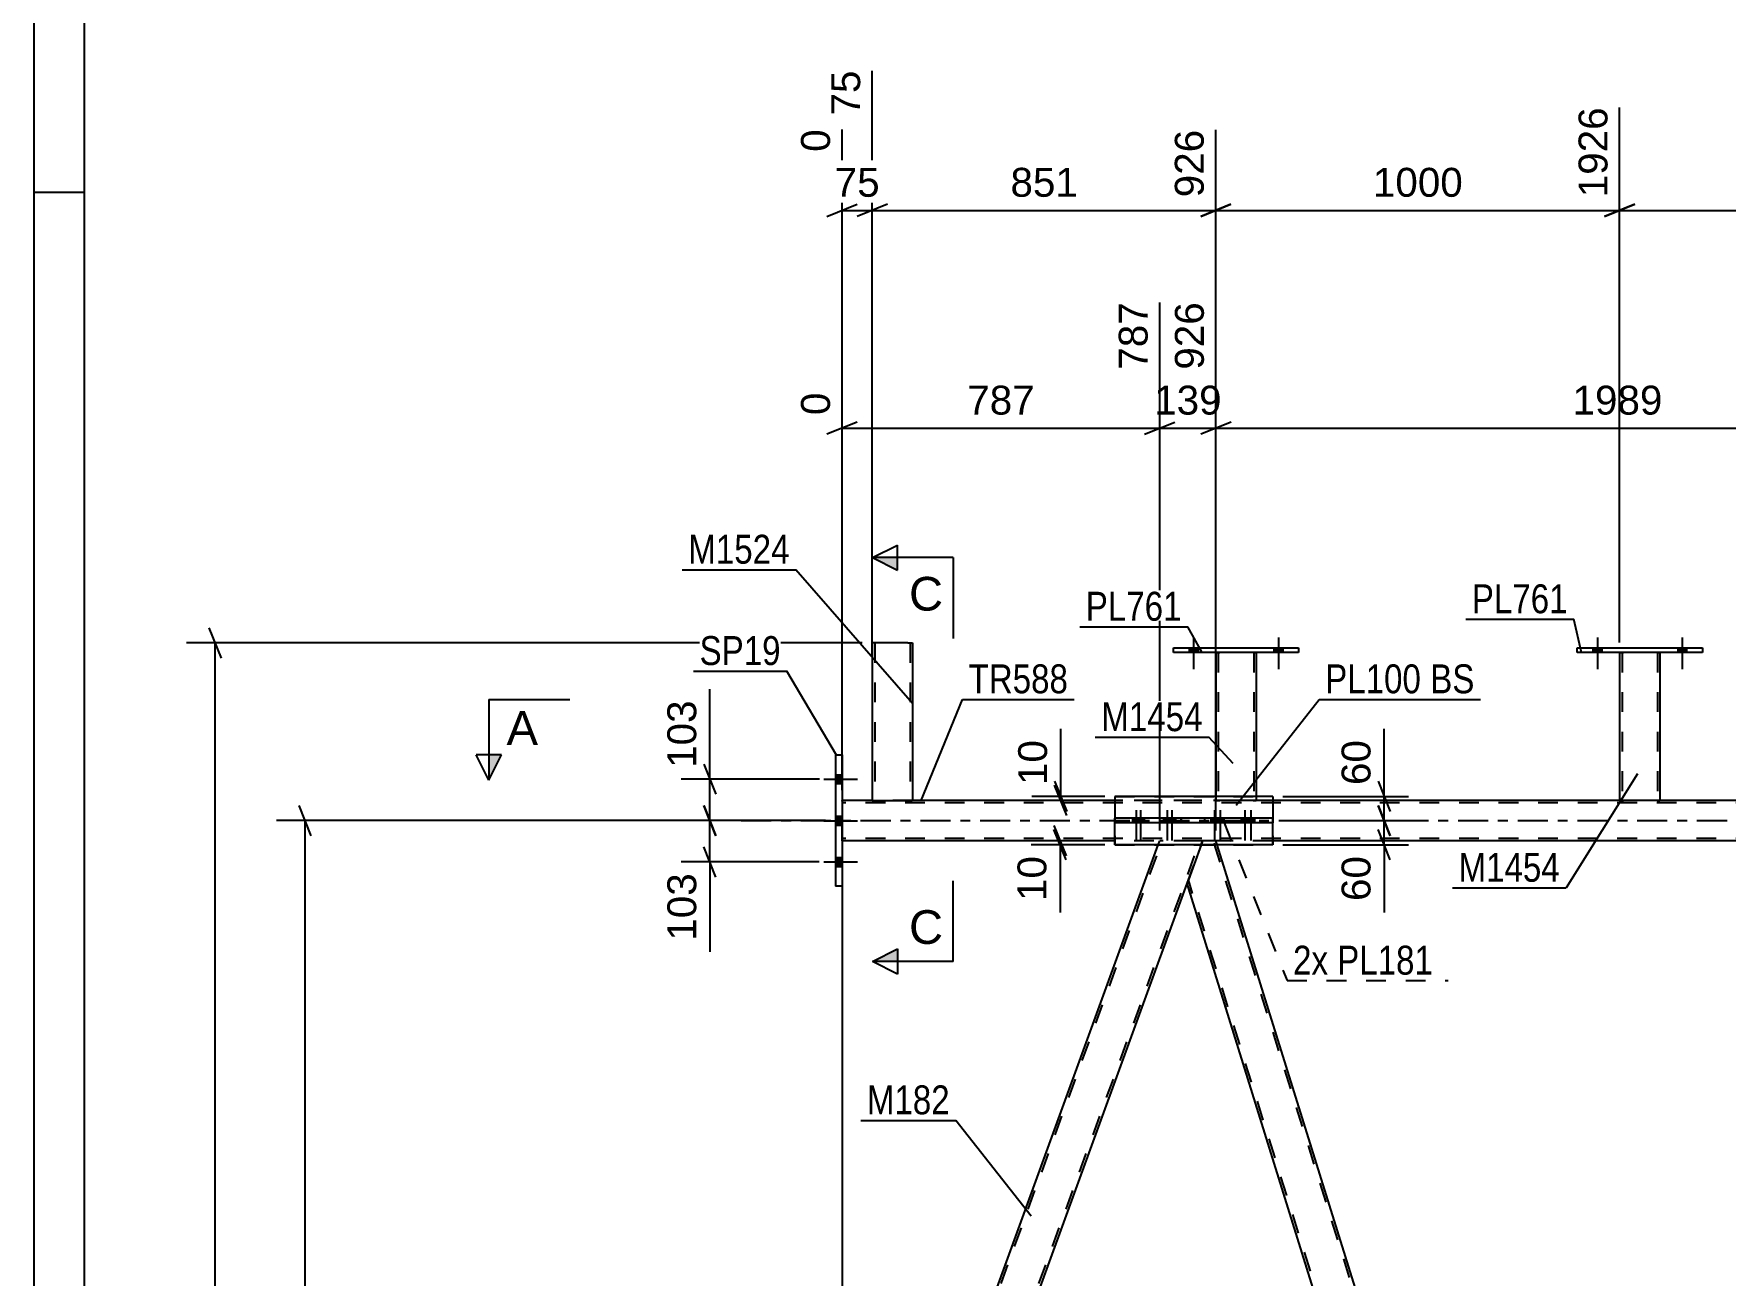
# Model space of a CAD drawing. Header units: millimetres. Extents: x 0 to 841, y 0 to 594.
# Drawn here: x 0 to 167.6, y 339.7 to 462.7 of the extents above; entities that cross this region are included whole.
import ezdxf

# ---------------------------------------------------------------- set-up
doc = ezdxf.new("R2010")
doc.units = ezdxf.units.MM
doc.linetypes.add('DXK_LINE_DOT2', pattern=[3.9198, 1.9599, -1.9599])
doc.linetypes.add('DXK_LINE_DOT3', pattern=[5.9187, 2.979, -0.9799, 0.9799, -0.9799])
doc.styles.add('Arial', font='arial.ttf', dxfattribs={"height": 0.2})
doc.styles.add('Arial Narrow', font='ARIALN.TTF', dxfattribs={"height": 0.2})

# ---------------------------------------------------------------- blocks, each defined once
blk = doc.blocks.new('Unknown-203724102-1113')
at = {"color": 5, "linetype": 'Continuous'}
for p, q in [((0, 594), (0, 0)), ((5, 589), (5, 5)), ((5, 447), (0, 447))]:
    blk.add_line(p, q, dxfattribs=at)
blk = doc.blocks.new('Bolt-203724102-2878 - 2835')
at = {"linetype": 'Continuous'}
for points in [[(154.47, 401.41), (155.35, 401.41), (155.35, 401.89), (154.47, 401.89)], [(162.87, 401.41), (163.75, 401.41), (163.75, 401.89), (162.87, 401.89)]]:
    blk.add_hatch(color=1, dxfattribs=at).paths.add_polyline_path(points)
at = {"color": 1, "linetype": 'Continuous'}
for p, q in [((154.91, 402.89), (154.91, 399.77)), ((163.31, 402.89), (163.31, 399.77)), ((154.47, 401.89), (154.47, 401.41)), ((155.35, 401.89), (155.35, 401.41)), ((162.87, 401.89), (162.87, 401.41)), ((163.75, 401.89), (163.75, 401.41))]:
    blk.add_line(p, q, dxfattribs=at)
blk = doc.blocks.new('Bolt-203724102-2875 - 2835')
at = {"linetype": 'Continuous'}
for points in [[(114.47, 401.41), (115.35, 401.41), (115.35, 401.89), (114.47, 401.89)], [(122.87, 401.41), (123.75, 401.41), (123.75, 401.89), (122.87, 401.89)]]:
    blk.add_hatch(color=1, dxfattribs=at).paths.add_polyline_path(points)
at = {"color": 1, "linetype": 'Continuous'}
for p, q in [((114.91, 402.89), (114.91, 399.77)), ((123.31, 402.89), (123.31, 399.77)), ((114.47, 401.89), (114.47, 401.41)), ((115.35, 401.89), (115.35, 401.41)), ((122.87, 401.89), (122.87, 401.41)), ((123.75, 401.89), (123.75, 401.41))]:
    blk.add_line(p, q, dxfattribs=at)
blk = doc.blocks.new('Bolt-203724102-2876 - 2835')
at = {"linetype": 'Continuous'}
for points in [[(114.47, 401.41), (115.35, 401.41), (115.35, 401.89), (114.47, 401.89)], [(122.87, 401.41), (123.75, 401.41), (123.75, 401.89), (122.87, 401.89)]]:
    blk.add_hatch(color=1, dxfattribs=at).paths.add_polyline_path(points)
at = {"color": 1, "linetype": 'Continuous'}
for p, q in [((114.91, 402.89), (114.91, 399.77)), ((123.31, 402.89), (123.31, 399.77)), ((114.47, 401.89), (114.47, 401.41)), ((115.35, 401.89), (115.35, 401.41)), ((122.87, 401.89), (122.87, 401.41)), ((123.75, 401.89), (123.75, 401.41))]:
    blk.add_line(p, q, dxfattribs=at)
blk = doc.blocks.new('Bolt-203724102-2877 - 2835')
at = {"linetype": 'Continuous'}
for points in [[(154.47, 401.41), (155.35, 401.41), (155.35, 401.89), (154.47, 401.89)], [(162.87, 401.41), (163.75, 401.41), (163.75, 401.89), (162.87, 401.89)]]:
    blk.add_hatch(color=1, dxfattribs=at).paths.add_polyline_path(points)
at = {"color": 1, "linetype": 'Continuous'}
for p, q in [((154.91, 402.89), (154.91, 399.77)), ((163.31, 402.89), (163.31, 399.77)), ((154.47, 401.89), (154.47, 401.41)), ((155.35, 401.89), (155.35, 401.41)), ((162.87, 401.89), (162.87, 401.41)), ((163.75, 401.89), (163.75, 401.41))]:
    blk.add_line(p, q, dxfattribs=at)
blk = doc.blocks.new('Part-203724102-3013 - 2835')
at = {"color": 2, "linetype": 'Continuous'}
for p, q in [((67.43, 261.55), (111.4, 382.37)), ((71.68, 261.55), (114.26, 378.52))]:
    blk.add_line(p, q, dxfattribs=at)
at = {"color": 7, "linetype": 'DXK_LINE_DOT2'}
for p, q in [((67.68, 261.55), (111.8, 382.77)), ((71.43, 261.55), (115.55, 382.77)), ((111.4, 382.37), (111.55, 382.77)), ((115.8, 382.77), (111.55, 382.77)), ((114.26, 378.52), (115.8, 382.77)), ((71.68, 261.55), (67.43, 261.55))]:
    blk.add_line(p, q, dxfattribs=at)
blk = doc.blocks.new('Bolt-203724102-2886 - 2835')
at = {"color": 1, "linetype": 'DXK_LINE_DOT2'}
for p, q in [((116.97, 385.81), (116.97, 382.81)), ((117.55, 385.81), (117.55, 382.81)), ((119.99, 385.81), (119.99, 382.81)), ((120.58, 385.81), (120.58, 382.81)), ((116.61, 385.01), (116.61, 384.53)), ((117.19, 385.01), (117.19, 384.53)), ((117.33, 385.01), (117.33, 384.53)), ((117.91, 385.01), (117.91, 384.53)), ((119.63, 385.01), (119.63, 384.53)), ((120.22, 385.01), (120.22, 384.53)), ((120.35, 385.01), (120.35, 384.53)), ((120.94, 385.01), (120.94, 384.53))]:
    blk.add_line(p, q, dxfattribs=at)
blk = doc.blocks.new('Bolt-203724102-2956 - 2835')
at = {"linetype": 'Continuous'}
for points in [[(117.33, 385.01), (116.61, 385.01), (116.61, 384.53), (117.33, 384.53)], [(117.91, 385.01), (117.19, 385.01), (117.19, 384.53), (117.91, 384.53)], [(120.35, 385.01), (119.63, 385.01), (119.63, 384.53), (120.35, 384.53)], [(120.94, 385.01), (120.22, 385.01), (120.22, 384.53), (120.94, 384.53)]]:
    blk.add_hatch(color=1, dxfattribs=at).paths.add_polyline_path(points)
at = {"color": 1, "linetype": 'Continuous'}
for p, q in [((116.97, 385.81), (116.97, 382.81)), ((117.55, 385.81), (117.55, 382.81)), ((119.99, 385.81), (119.99, 382.81)), ((120.58, 385.81), (120.58, 382.81)), ((116.61, 385.01), (116.61, 384.53)), ((117.19, 385.01), (117.19, 384.53)), ((117.33, 385.01), (117.33, 384.53)), ((117.91, 385.01), (117.91, 384.53)), ((119.63, 385.01), (119.63, 384.53)), ((120.22, 385.01), (120.22, 384.53)), ((120.35, 385.01), (120.35, 384.53)), ((120.94, 385.01), (120.94, 384.53))]:
    blk.add_line(p, q, dxfattribs=at)
blk = doc.blocks.new('Bolt-203724102-2957 - 2835')
at = {"linetype": 'Continuous'}
for points in [[(109.56, 385.01), (108.84, 385.01), (108.84, 384.53), (109.56, 384.53)], [(110.02, 385.01), (109.3, 385.01), (109.3, 384.53), (110.02, 384.53)], [(112.65, 385.01), (111.93, 385.01), (111.93, 384.53), (112.65, 384.53)], [(113.11, 385.01), (112.39, 385.01), (112.39, 384.53), (113.11, 384.53)]]:
    blk.add_hatch(color=1, dxfattribs=at).paths.add_polyline_path(points)
at = {"color": 1, "linetype": 'Continuous'}
for p, q in [((109.2, 385.81), (109.2, 382.81)), ((109.66, 385.81), (109.66, 382.81)), ((112.29, 385.81), (112.29, 382.81)), ((112.75, 385.81), (112.75, 382.81)), ((108.84, 385.01), (108.84, 384.53)), ((109.3, 385.01), (109.3, 384.53)), ((109.56, 385.01), (109.56, 384.53)), ((110.02, 385.01), (110.02, 384.53)), ((111.93, 385.01), (111.93, 384.53)), ((112.39, 385.01), (112.39, 384.53)), ((112.65, 385.01), (112.65, 384.53)), ((113.11, 385.01), (113.11, 384.53))]:
    blk.add_line(p, q, dxfattribs=at)
blk = doc.blocks.new('Part-203724102-2962 - 2835')
at = {"color": 2, "linetype": 'Continuous'}
for p, q in [((122.74, 387.17), (107.1, 387.17)), ((107.1, 387.17), (107.1, 385.01)), ((122.74, 387.17), (122.74, 385.01)), ((107.1, 382.37), (107.1, 384.53)), ((122.74, 382.37), (122.74, 384.53)), ((122.74, 382.37), (107.1, 382.37))]:
    blk.add_line(p, q, dxfattribs=at)
at = {"color": 7, "linetype": 'DXK_LINE_DOT2'}
for p, q in [((107.1, 384.53), (107.1, 385.01)), ((122.74, 384.53), (122.74, 385.01))]:
    blk.add_line(p, q, dxfattribs=at)
blk = doc.blocks.new('Part-203724102-2977 - 2835')
at = {"color": 2, "linetype": 'Continuous'}
for p, q in [((122.74, 385.01), (107.1, 385.01)), ((107.1, 385.01), (107.1, 384.53)), ((122.74, 384.53), (107.1, 384.53)), ((113.67, 384.53), (113.67, 385.01)), ((116.03, 384.53), (116.03, 385.01)), ((122.74, 385.01), (122.74, 384.53))]:
    blk.add_line(p, q, dxfattribs=at)
blk = doc.blocks.new('Bolt-203724102-2983 - 2835')
at = {"color": 1, "linetype": 'DXK_LINE_DOT2'}
for p, q in [((109.2, 385.81), (109.2, 382.81)), ((109.66, 385.81), (109.66, 382.81)), ((112.29, 385.81), (112.29, 382.81)), ((112.75, 385.81), (112.75, 382.81)), ((108.84, 385.01), (108.84, 384.53)), ((109.3, 385.01), (109.3, 384.53)), ((109.56, 385.01), (109.56, 384.53)), ((110.02, 385.01), (110.02, 384.53)), ((111.93, 385.01), (111.93, 384.53)), ((112.39, 385.01), (112.39, 384.53)), ((112.65, 385.01), (112.65, 384.53)), ((113.11, 385.01), (113.11, 384.53))]:
    blk.add_line(p, q, dxfattribs=at)
blk = doc.blocks.new('Part-203724102-2988 - 2835')
at = {"color": 7, "linetype": 'DXK_LINE_DOT2'}
for p, q in [((107.1, 387.17), (107.1, 382.37)), ((107.1, 387.17), (122.74, 387.17)), ((122.74, 387.17), (122.74, 382.37)), ((107.1, 382.37), (122.74, 382.37))]:
    blk.add_line(p, q, dxfattribs=at)
blk = doc.blocks.new('Part-203724102-2993 - 2835')
at = {"color": 7, "linetype": 'DXK_LINE_DOT2'}
for p, q in [((122.74, 385.01), (107.1, 385.01)), ((107.1, 385.01), (107.1, 384.53)), ((122.74, 384.53), (107.1, 384.53)), ((113.67, 385.01), (113.67, 384.53)), ((116.03, 384.53), (116.03, 385.01)), ((122.74, 385.01), (122.74, 384.53))]:
    blk.add_line(p, q, dxfattribs=at)
blk = doc.blocks.new('Part-203724102-3058 - 2835')
at = {"color": 2, "linetype": 'Continuous'}
for p, q in [((115.66, 382.37), (114.26, 378.52)), ((153.4, 266.37), (117.25, 382.37)), ((149.21, 266.37), (114.26, 378.52))]:
    blk.add_line(p, q, dxfattribs=at)
at = {"color": 7, "linetype": 'DXK_LINE_DOT2'}
for p, q in [((115.8, 382.77), (115.66, 382.37)), ((117.12, 382.77), (115.8, 382.77)), ((153.69, 264.65), (116.87, 382.77)), ((117.25, 382.37), (117.12, 382.77)), ((150.97, 261.55), (114.39, 378.89)), ((149.21, 266.37), (150.71, 261.55)), ((152.56, 261.55), (153.82, 265.02)), ((153.82, 265.02), (153.4, 266.37)), ((150.71, 261.55), (152.56, 261.55))]:
    blk.add_line(p, q, dxfattribs=at)
blk = doc.blocks.new('Part-203724102-3063 - 2835')
at = {"color": 7, "linetype": 'DXK_LINE_DOT2'}
for p, q in [((152.81, 261.55), (196.94, 382.77)), ((156.56, 261.55), (200.68, 382.77)), ((196.68, 382.77), (196.53, 382.37)), ((200.43, 382.77), (196.68, 382.77)), ((196.94, 382.77), (196.95, 382.77)), ((200.94, 382.77), (199.39, 378.52)), ((152.56, 261.55), (154.32, 266.37)), ((156.82, 261.55), (158.57, 266.37)), ((156.82, 261.55), (152.56, 261.55))]:
    blk.add_line(p, q, dxfattribs=at)
at = {"color": 2, "linetype": 'Continuous'}
for p, q in [((154.32, 266.37), (196.53, 382.37)), ((200.43, 382.77), (200.42, 382.77)), ((200.94, 382.77), (200.43, 382.77)), ((158.57, 266.37), (199.39, 378.52))]:
    blk.add_line(p, q, dxfattribs=at)
blk = doc.blocks.new('Part-203724102-3098 - 2835')
at = {"color": 2, "linetype": 'Continuous'}
for p, q in [((79.44, 391.27), (80.08, 391.27)), ((79.44, 391.27), (79.44, 378.27)), ((80.08, 391.27), (80.08, 378.27)), ((80.08, 378.27), (79.44, 378.27))]:
    blk.add_line(p, q, dxfattribs=at)
blk = doc.blocks.new('Bolt-203724102-3414 - 2835')
at = {"linetype": 'Continuous'}
for points in [[(80.08, 388.43), (80.08, 389.31), (79.44, 389.31), (79.44, 388.43)], [(80.08, 388.43), (80.08, 389.31), (79.44, 389.31), (79.44, 388.43)], [(80.08, 388.43), (80.08, 389.31), (79.44, 389.31), (79.44, 388.43)], [(80.08, 384.31), (80.08, 385.19), (79.44, 385.19), (79.44, 384.31)], [(80.08, 384.31), (80.08, 385.19), (79.44, 385.19), (79.44, 384.31)], [(80.08, 380.23), (80.08, 381.11), (79.44, 381.11), (79.44, 380.23)], [(80.08, 380.23), (80.08, 381.11), (79.44, 381.11), (79.44, 380.23)], [(80.08, 380.23), (80.08, 381.11), (79.44, 381.11), (79.44, 380.23)]]:
    blk.add_hatch(color=1, dxfattribs=at).paths.add_polyline_path(points)
at = {"color": 1, "linetype": 'Continuous'}
for p, q in [((78.28, 388.87), (81.6, 388.87)), ((78.28, 388.87), (81.6, 388.87)), ((78.28, 388.87), (81.6, 388.87)), ((79.44, 389.31), (80.08, 389.31)), ((79.44, 389.31), (80.08, 389.31)), ((79.44, 389.31), (80.08, 389.31)), ((79.44, 388.43), (80.08, 388.43)), ((79.44, 388.43), (80.08, 388.43)), ((79.44, 388.43), (80.08, 388.43)), ((78.28, 384.75), (81.6, 384.75)), ((78.28, 384.75), (81.6, 384.75)), ((79.44, 385.19), (80.08, 385.19)), ((79.44, 385.19), (80.08, 385.19)), ((79.44, 384.31), (80.08, 384.31)), ((79.44, 384.31), (80.08, 384.31)), ((78.28, 380.67), (81.6, 380.67)), ((78.28, 380.67), (81.6, 380.67)), ((78.28, 380.67), (81.6, 380.67)), ((79.44, 381.11), (80.08, 381.11)), ((79.44, 381.11), (80.08, 381.11)), ((79.44, 381.11), (80.08, 381.11)), ((79.44, 380.23), (80.08, 380.23)), ((79.44, 380.23), (80.08, 380.23)), ((79.44, 380.23), (80.08, 380.23))]:
    blk.add_line(p, q, dxfattribs=at)
blk = doc.blocks.new('Part-203724102-3347 - 2835')
at = {"color": 2, "linetype": 'Continuous'}
for p, q in [((117.11, 401.41), (117.11, 387.17)), ((121.11, 401.41), (121.11, 387.17))]:
    blk.add_line(p, q, dxfattribs=at)
at = {"color": 7, "linetype": 'DXK_LINE_DOT2'}
for p, q in [((117.11, 401.41), (117.11, 401.41)), ((117.11, 401.41), (117.11, 401.41)), ((117.11, 401.41), (117.11, 401.41)), ((117.15, 401.41), (117.11, 401.41)), ((117.11, 401.41), (117.15, 401.41)), ((117.26, 401.41), (117.15, 401.41)), ((117.15, 401.41), (117.26, 401.41)), ((117.37, 401.41), (117.26, 401.41)), ((117.26, 401.41), (117.41, 401.41)), ((117.35, 401.41), (117.35, 401.41)), ((117.35, 401.41), (117.35, 386.77)), ((117.37, 401.41), (117.35, 401.41)), ((117.35, 401.41), (117.37, 401.41)), ((120.82, 401.41), (117.37, 401.41)), ((117.43, 401.41), (117.37, 401.41)), ((117.37, 401.41), (117.43, 401.41)), ((120.82, 401.41), (117.41, 401.41)), ((120.73, 401.41), (117.43, 401.41)), ((117.43, 401.41), (117.5, 401.41)), ((120.8, 401.41), (117.5, 401.41)), ((120.8, 401.41), (120.73, 401.41)), ((120.86, 401.41), (120.8, 401.41)), ((120.8, 401.41), (120.86, 401.41)), ((120.82, 401.41), (120.97, 401.41)), ((120.97, 401.41), (120.82, 401.41)), ((120.87, 401.41), (120.86, 401.41)), ((120.86, 401.41), (120.87, 401.41)), ((120.87, 401.41), (120.87, 401.41)), ((120.87, 401.41), (120.87, 386.77)), ((120.97, 401.41), (121.08, 401.41)), ((121.08, 401.41), (120.97, 401.41)), ((121.08, 401.41), (121.11, 401.41)), ((121.11, 401.41), (121.08, 401.41)), ((121.11, 401.41), (121.11, 401.41)), ((121.11, 401.41), (121.11, 401.41)), ((121.11, 401.41), (121.11, 401.41)), ((117.11, 387.17), (117.11, 386.77)), ((121.11, 387.17), (121.11, 386.77)), ((117.15, 386.77), (117.11, 386.77)), ((117.11, 386.77), (117.15, 386.77)), ((117.26, 386.77), (117.15, 386.77)), ((117.15, 386.77), (117.26, 386.77)), ((117.41, 386.77), (117.26, 386.77)), ((117.26, 386.77), (117.41, 386.77)), ((117.37, 386.77), (117.35, 386.77)), ((117.35, 386.77), (117.37, 386.77)), ((117.43, 386.77), (117.37, 386.77)), ((117.37, 386.77), (117.43, 386.77)), ((120.82, 386.77), (117.41, 386.77)), ((120.82, 386.77), (117.41, 386.77)), ((120.73, 386.77), (117.43, 386.77)), ((117.43, 386.77), (117.5, 386.77)), ((120.8, 386.77), (117.5, 386.77)), ((120.8, 386.77), (120.73, 386.77)), ((120.86, 386.77), (120.8, 386.77)), ((120.8, 386.77), (120.86, 386.77)), ((120.82, 386.77), (120.97, 386.77)), ((120.97, 386.77), (120.82, 386.77)), ((120.87, 386.77), (120.86, 386.77)), ((120.86, 386.77), (120.87, 386.77)), ((120.97, 386.77), (121.08, 386.77)), ((121.08, 386.77), (120.97, 386.77)), ((121.08, 386.77), (121.11, 386.77)), ((121.11, 386.77), (121.08, 386.77))]:
    blk.add_line(p, q, dxfattribs=at)
blk = doc.blocks.new('Part-203724102-3387 - 2835')
at = {"color": 2, "linetype": 'Continuous'}
for p, q in [((157.11, 401.41), (157.11, 386.77)), ((161.11, 401.41), (161.11, 386.77)), ((157.15, 386.77), (157.11, 386.77)), ((157.26, 386.77), (157.15, 386.77)), ((157.41, 386.77), (157.26, 386.77)), ((160.82, 386.77), (157.41, 386.77)), ((160.97, 386.77), (160.82, 386.77)), ((161.08, 386.77), (160.97, 386.77)), ((161.11, 386.77), (161.08, 386.77))]:
    blk.add_line(p, q, dxfattribs=at)
at = {"color": 7, "linetype": 'DXK_LINE_DOT2'}
for p, q in [((157.11, 401.41), (157.11, 401.41)), ((157.11, 401.41), (157.11, 401.41)), ((157.11, 401.41), (157.11, 401.41)), ((157.15, 401.41), (157.11, 401.41)), ((157.11, 401.41), (157.15, 401.41)), ((157.26, 401.41), (157.15, 401.41)), ((157.15, 401.41), (157.26, 401.41)), ((157.37, 401.41), (157.26, 401.41)), ((157.26, 401.41), (157.41, 401.41)), ((157.35, 401.41), (157.35, 401.41)), ((157.35, 401.41), (157.35, 386.77)), ((157.37, 401.41), (157.35, 401.41)), ((157.35, 401.41), (157.37, 401.41)), ((160.82, 401.41), (157.37, 401.41)), ((157.43, 401.41), (157.37, 401.41)), ((157.37, 401.41), (157.43, 401.41)), ((160.82, 401.41), (157.41, 401.41)), ((160.73, 401.41), (157.43, 401.41)), ((157.43, 401.41), (157.5, 401.41)), ((160.8, 401.41), (157.5, 401.41)), ((160.8, 401.41), (160.73, 401.41)), ((160.86, 401.41), (160.8, 401.41)), ((160.8, 401.41), (160.86, 401.41)), ((160.82, 401.41), (160.97, 401.41)), ((160.97, 401.41), (160.82, 401.41)), ((160.87, 401.41), (160.86, 401.41)), ((160.86, 401.41), (160.87, 401.41)), ((160.87, 401.41), (160.87, 401.41)), ((160.87, 401.41), (160.87, 386.77)), ((160.97, 401.41), (161.08, 401.41)), ((161.08, 401.41), (160.97, 401.41)), ((161.08, 401.41), (161.11, 401.41)), ((161.11, 401.41), (161.08, 401.41)), ((161.11, 401.41), (161.11, 401.41)), ((161.11, 401.41), (161.11, 401.41)), ((161.11, 401.41), (161.11, 401.41)), ((157.11, 386.77), (157.15, 386.77)), ((157.15, 386.77), (157.26, 386.77)), ((157.26, 386.77), (157.41, 386.77)), ((157.37, 386.77), (157.35, 386.77)), ((157.35, 386.77), (157.37, 386.77)), ((157.43, 386.77), (157.37, 386.77)), ((157.37, 386.77), (157.43, 386.77)), ((160.82, 386.77), (157.41, 386.77)), ((160.73, 386.77), (157.43, 386.77)), ((157.43, 386.77), (157.5, 386.77)), ((160.86, 386.77), (157.5, 386.77)), ((160.8, 386.77), (160.73, 386.77)), ((160.86, 386.77), (160.8, 386.77)), ((160.82, 386.77), (160.97, 386.77)), ((160.87, 386.77), (160.86, 386.77)), ((160.86, 386.77), (160.87, 386.77)), ((160.97, 386.77), (161.08, 386.77)), ((161.08, 386.77), (161.11, 386.77))]:
    blk.add_line(p, q, dxfattribs=at)
blk = doc.blocks.new('Part-203724102-3392 - 2835')
at = {"color": 2, "linetype": 'Continuous'}
for p, q in [((152.91, 401.41), (152.91, 401.89)), ((152.91, 401.89), (165.31, 401.89)), ((165.31, 401.41), (152.91, 401.41)), ((165.31, 401.89), (165.31, 401.41))]:
    blk.add_line(p, q, dxfattribs=at)
blk = doc.blocks.new('Part-203724102-3397 - 2835')
at = {"color": 2, "linetype": 'Continuous'}
for p, q in [((83.07, 402.37), (83.07, 386.77)), ((86.59, 402.37), (83.07, 402.37)), ((86.59, 402.37), (87.07, 402.37)), ((87.07, 402.37), (87.07, 386.77)), ((83.07, 386.77), (87.03, 386.77)), ((87.07, 386.77), (87.03, 386.77))]:
    blk.add_line(p, q, dxfattribs=at)
at = {"color": 7, "linetype": 'DXK_LINE_DOT2'}
for p, q in [((83.31, 402.37), (83.31, 386.77)), ((86.68, 402.37), (86.76, 402.37)), ((86.76, 402.37), (86.77, 402.37)), ((86.77, 402.37), (86.81, 402.37)), ((86.81, 402.37), (86.83, 402.37)), ((86.83, 402.37), (86.83, 386.77)), ((86.81, 386.77), (86.83, 386.77))]:
    blk.add_line(p, q, dxfattribs=at)
blk = doc.blocks.new('Part-203724102-3402 - 2835')
at = {"color": 2, "linetype": 'Continuous'}
for p, q in [((112.91, 401.41), (112.91, 401.89)), ((112.91, 401.89), (125.31, 401.89)), ((125.31, 401.41), (112.91, 401.41)), ((125.31, 401.89), (125.31, 401.41))]:
    blk.add_line(p, q, dxfattribs=at)
blk = doc.blocks.new('Part-203724102-3407 - 2835')
at = {"color": 2, "linetype": 'Continuous'}
for p, q in [((83.07, 386.77), (80.08, 386.77)), ((107.1, 386.77), (87.07, 386.77)), ((157.11, 386.77), (122.74, 386.77)), ((191.68, 386.77), (161.11, 386.77)), ((107.1, 382.77), (80.08, 382.77)), ((191.68, 382.77), (122.74, 382.77))]:
    blk.add_line(p, q, dxfattribs=at)
at = {"color": 7, "linetype": 'DXK_LINE_DOT2'}
for p, q in [((80.08, 382.77), (80.08, 386.77)), ((742.89, 386.53), (80.08, 386.53)), ((87.07, 386.77), (83.07, 386.77)), ((742.89, 386.77), (107.1, 386.77)), ((122.74, 386.77), (107.1, 386.77)), ((161.11, 386.77), (157.11, 386.77)), ((742.89, 383.01), (80.08, 383.01)), ((122.74, 382.77), (107.1, 382.77))]:
    blk.add_line(p, q, dxfattribs=at)
at = {"color": 7, "linetype": 'DXK_LINE_DOT3'}
blk.add_line((70.08, 384.77), (742.89, 384.77), dxfattribs=at)
blk = doc.blocks.new('StraightDimension-203724102-4274 - 2835')
at = {"color": 7, "linetype": 'Continuous'}
for p, q in [((80.08, 381.77), (80.08, 327.06)), ((50.81, 262.55), (50.81, 332.31)), ((52.31, 330.06), (49.31, 328.86)), ((50.81, 329.46), (80.08, 329.46)), ((78.58, 328.86), (81.58, 330.06))]:
    blk.add_line(p, q, dxfattribs=at)
at = {"color": 0}
blk.add_wipeout([(70.49, 330.21), (70.49, 334.41), (60.4, 334.41), (60.4, 330.21)], dxfattribs=at)
at = {"color": 3, "style": 'Arial'}
blk.add_text('1469', height=2.865, dxfattribs=at).set_placement((61, 330.81))
blk = doc.blocks.new('StraightDimension-203724102-9361 - 2835')
at = {"color": 7, "linetype": 'Continuous'}
for p, q in [((83.07, 401.15), (83.07, 459.06)), ((117.11, 402.41), (117.11, 453.19)), ((84.57, 445.82), (81.57, 444.62)), ((115.61, 444.62), (118.61, 445.82)), ((83.07, 445.22), (117.11, 445.22))]:
    blk.add_line(p, q, dxfattribs=at)
at = {"color": 0, "linetype": 'Continuous'}
blk.add_wipeout([(116.51, 453.79), (112.31, 453.79), (112.31, 445.92), (116.51, 445.92)], dxfattribs=at)
at = {"color": 0}
blk.add_wipeout([(104.03, 445.97), (104.03, 450.17), (96.16, 450.17), (96.16, 445.97)], dxfattribs=at)
at = {"color": 3, "linetype": 'Continuous', "style": 'Arial'}
blk.add_text('926', height=2.865, rotation=90.0002, dxfattribs=at).set_placement((115.91, 446.52))
at = {"color": 3, "style": 'Arial'}
blk.add_text('851', height=2.865, dxfattribs=at).set_placement((96.76, 446.57))
blk = doc.blocks.new('StraightDimension-203724102-9359 - 2835')
at = {"color": 7, "linetype": 'Continuous'}
for p, q in [((157.11, 402.41), (157.11, 455.41)), ((197.11, 402.41), (197.11, 455.41)), ((158.61, 445.82), (155.61, 444.62)), ((195.61, 444.62), (198.61, 445.82)), ((157.11, 445.22), (197.11, 445.22))]:
    blk.add_line(p, q, dxfattribs=at)
at = {"color": 0, "linetype": 'Continuous'}
blk.add_wipeout([(196.51, 456.01), (192.31, 456.01), (192.31, 445.92), (196.51, 445.92)], dxfattribs=at)
at = {"color": 0}
blk.add_wipeout([(182.16, 445.97), (182.16, 450.17), (172.07, 450.17), (172.07, 445.97)], dxfattribs=at)
at = {"color": 3, "linetype": 'Continuous', "style": 'Arial'}
blk.add_text('2926', height=2.865, rotation=90.0002, dxfattribs=at).set_placement((195.91, 446.52))
at = {"color": 3, "style": 'Arial'}
blk.add_text('1000', height=2.865, dxfattribs=at).set_placement((172.67, 446.57))
blk = doc.blocks.new('StraightDimension-203724102-4104 - 2835')
at = {"color": 7, "linetype": 'Continuous'}
for p, q in [((196.68, 383.77), (196.68, 438.34)), ((117.12, 383.77), (117.12, 436.11)), ((118.62, 424.24), (115.62, 423.04)), ((195.18, 423.04), (198.18, 424.24)), ((117.12, 423.64), (196.68, 423.64))]:
    blk.add_line(p, q, dxfattribs=at)
at = {"color": 0, "linetype": 'Continuous'}
blk.add_wipeout([(196.08, 438.94), (191.88, 438.94), (191.88, 428.84), (196.08, 428.84)], dxfattribs=at)
at = {"color": 0}
blk.add_wipeout([(161.95, 424.39), (161.95, 428.59), (151.85, 428.59), (151.85, 424.39)], dxfattribs=at)
at = {"color": 3, "linetype": 'Continuous', "style": 'Arial'}
blk.add_text('2915', height=2.865, rotation=90.0002, dxfattribs=at).set_placement((195.48, 429.44))
at = {"color": 3, "style": 'Arial'}
blk.add_text('1989', height=2.865, dxfattribs=at).set_placement((152.45, 424.99))
blk = doc.blocks.new('StraightDimension-203724102-4068 - 2835')
at = {"color": 7, "linetype": 'Continuous'}
for p, q in [((111.55, 383.77), (111.55, 436.11)), ((117.12, 383.77), (117.12, 436.11)), ((110.05, 423.04), (113.05, 424.24)), ((118.62, 424.24), (115.62, 423.04)), ((111.55, 423.64), (117.12, 423.64))]:
    blk.add_line(p, q, dxfattribs=at)
at = {"color": 0}
blk.add_wipeout([(118.27, 424.39), (118.27, 428.59), (110.4, 428.59), (110.4, 424.39)], dxfattribs=at)
at = {"color": 3, "style": 'Arial'}
blk.add_text('139', height=2.865, dxfattribs=at).set_placement((111, 424.99))
at = {"color": 0, "linetype": 'Continuous'}
blk.add_wipeout([(116.52, 436.71), (112.32, 436.71), (112.32, 428.84), (116.52, 428.84)], dxfattribs=at)
at = {"color": 3, "linetype": 'Continuous', "style": 'Arial'}
blk.add_text('926', height=2.865, rotation=90.0002, dxfattribs=at).set_placement((115.92, 429.44))
blk = doc.blocks.new('StraightDimension-203724102-4259 - 2835')
at = {"color": 7, "linetype": 'Continuous'}
for p, q in [((133.18, 386.27), (134.38, 383.27)), ((123.74, 384.77), (136.18, 384.77)), ((134.38, 380.87), (133.18, 383.87)), ((133.78, 382.37), (133.78, 384.77)), ((123.74, 382.37), (136.18, 382.37))]:
    blk.add_line(p, q, dxfattribs=at)
at = {"color": 0}
blk.add_wipeout([(133.03, 381.84), (128.83, 381.84), (128.83, 376.2), (133.03, 376.2)], dxfattribs=at)
at = {"color": 7, "linetype": 'Continuous'}
blk.add_line((133.78, 382.37), (133.78, 375.67), dxfattribs=at)
blk.add_line((133.78, 382.37), (133.78, 375.67), dxfattribs=at)
at = {"color": 3, "style": 'Arial'}
blk.add_text('60', height=2.865, rotation=90.0002, dxfattribs=at).set_placement((132.43, 376.8))
blk = doc.blocks.new('StraightDimension-203724102-4245 - 2835')
at = {"color": 7, "linetype": 'Continuous'}
for p, q in [((123.74, 387.17), (136.18, 387.17)), ((133.18, 388.67), (134.38, 385.67)), ((133.78, 384.77), (133.78, 387.17)), ((134.38, 383.27), (133.18, 386.27)), ((123.74, 384.77), (136.18, 384.77))]:
    blk.add_line(p, q, dxfattribs=at)
at = {"color": 0}
blk.add_wipeout([(133.03, 393.34), (128.83, 393.34), (128.83, 387.69), (133.03, 387.69)], dxfattribs=at)
at = {"color": 7, "linetype": 'Continuous'}
blk.add_line((133.78, 387.17), (133.78, 393.87), dxfattribs=at)
blk.add_line((133.78, 387.17), (133.78, 393.87), dxfattribs=at)
at = {"color": 3, "style": 'Arial'}
blk.add_text('60', height=2.865, rotation=90.0002, dxfattribs=at).set_placement((132.43, 388.29))
blk = doc.blocks.new('StraightDimension-203724102-4664 - 2835')
at = {"color": 7, "linetype": 'Continuous'}
for p, q in [((66.38, 386.27), (67.58, 383.27)), ((78.44, 384.77), (64.13, 384.77)), ((66.98, 380.67), (66.98, 384.77)), ((67.58, 379.17), (66.38, 382.17)), ((77.82, 380.67), (64.13, 380.67))]:
    blk.add_line(p, q, dxfattribs=at)
at = {"color": 0}
blk.add_wipeout([(66.23, 380.14), (62.03, 380.14), (62.03, 372.27), (66.23, 372.27)], dxfattribs=at)
at = {"color": 7, "linetype": 'Continuous'}
blk.add_line((66.98, 380.67), (66.98, 371.75), dxfattribs=at)
blk.add_line((66.98, 380.67), (66.98, 371.75), dxfattribs=at)
at = {"color": 3, "style": 'Arial'}
blk.add_text('103', height=2.865, rotation=90.0002, dxfattribs=at).set_placement((65.63, 372.87))
blk = doc.blocks.new('StraightDimension-203724102-4059 - 2835')
at = {"color": 7, "linetype": 'Continuous'}
for p, q in [((111.55, 383.77), (111.55, 436.11)), ((80.08, 387.77), (80.08, 427.17)), ((81.58, 424.24), (78.58, 423.04)), ((110.05, 423.04), (113.05, 424.24)), ((80.08, 423.64), (111.55, 423.64))]:
    blk.add_line(p, q, dxfattribs=at)
at = {"color": 0, "linetype": 'Continuous'}
for points in [[(110.95, 436.71), (106.75, 436.71), (106.75, 428.84), (110.95, 428.84)], [(79.48, 427.77), (75.28, 427.77), (75.28, 424.34), (79.48, 424.34)]]:
    blk.add_wipeout(points, dxfattribs=at)
at = {"color": 0}
blk.add_wipeout([(99.75, 424.39), (99.75, 428.59), (91.88, 428.59), (91.88, 424.39)], dxfattribs=at)
at = {"color": 3, "linetype": 'Continuous', "style": 'Arial'}
for s, height, p in [('787', 2.865, (110.35, 429.44)), ('0', 2.87, (78.88, 424.94))]:
    blk.add_text(s, height=height, rotation=90.0002, dxfattribs=at).set_placement(p)
at = {"color": 3, "style": 'Arial'}
blk.add_text('787', height=2.865, dxfattribs=at).set_placement((92.48, 424.99))
blk = doc.blocks.new('StraightDimension-203724102-4380 - 2835')
at = {"color": 7, "linetype": 'Continuous'}
for p, q in [((106.1, 387.17), (98.89, 387.17)), ((101.14, 388.67), (102.34, 385.67)), ((102.34, 385.27), (101.14, 388.27)), ((101.74, 386.77), (101.74, 387.17)), ((106.1, 386.77), (98.89, 386.77))]:
    blk.add_line(p, q, dxfattribs=at)
at = {"color": 0}
blk.add_wipeout([(100.99, 393.34), (96.79, 393.34), (96.79, 387.69), (100.99, 387.69)], dxfattribs=at)
at = {"color": 7, "linetype": 'Continuous'}
blk.add_line((101.74, 387.17), (101.74, 393.87), dxfattribs=at)
blk.add_line((101.74, 387.17), (101.74, 393.87), dxfattribs=at)
at = {"color": 3, "style": 'Arial'}
blk.add_text('10', height=2.865, rotation=90.0002, dxfattribs=at).set_placement((100.39, 388.29))
blk = doc.blocks.new('StraightDimension-203724102-9362 - 2835')
at = {"color": 7, "linetype": 'Continuous'}
for p, q in [((83.07, 401.15), (83.07, 459.06)), ((80.08, 387.77), (80.08, 453.24)), ((78.58, 444.62), (81.58, 445.82)), ((84.57, 445.82), (81.57, 444.62)), ((80.08, 445.22), (83.07, 445.22))]:
    blk.add_line(p, q, dxfattribs=at)
at = {"color": 0, "linetype": 'Continuous'}
blk.add_wipeout([(82.47, 459.66), (78.27, 459.66), (78.27, 454.02), (82.47, 454.02)], dxfattribs=at)
at = {"color": 0}
blk.add_wipeout([(84.4, 445.97), (84.4, 450.17), (78.75, 450.17), (78.75, 445.97)], dxfattribs=at)
at = {"color": 3, "linetype": 'Continuous', "style": 'Arial'}
blk.add_text('75', height=2.865, rotation=90.0002, dxfattribs=at).set_placement((81.87, 454.62))
at = {"color": 3, "style": 'Arial'}
blk.add_text('75', height=2.865, dxfattribs=at).set_placement((79.35, 446.57))
at = {"color": 0, "linetype": 'Continuous'}
blk.add_wipeout([(79.48, 453.84), (75.28, 453.84), (75.28, 450.42), (79.48, 450.42)], dxfattribs=at)
at = {"color": 3, "linetype": 'Continuous', "style": 'Arial'}
blk.add_text('0', height=2.87, rotation=90.0002, dxfattribs=at).set_placement((78.88, 451.02))
blk = doc.blocks.new('StraightDimension-203724102-4434 - 2835')
at = {"color": 7, "linetype": 'Continuous'}
for p, q in [((101.07, 384.27), (102.27, 381.27)), ((102.27, 380.87), (101.07, 383.87)), ((106.1, 382.77), (98.82, 382.77)), ((106.1, 382.37), (98.82, 382.37)), ((101.67, 382.37), (101.67, 382.77))]:
    blk.add_line(p, q, dxfattribs=at)
at = {"color": 0}
blk.add_wipeout([(100.92, 381.84), (96.72, 381.84), (96.72, 376.2), (100.92, 376.2)], dxfattribs=at)
at = {"color": 7, "linetype": 'Continuous'}
blk.add_line((101.67, 382.37), (101.67, 375.67), dxfattribs=at)
blk.add_line((101.67, 382.37), (101.67, 375.67), dxfattribs=at)
at = {"color": 3, "style": 'Arial'}
blk.add_text('10', height=2.865, rotation=90.0002, dxfattribs=at).set_placement((100.32, 376.8))
blk = doc.blocks.new('StraightDimension-203724102-4455 - 2835')
at = {"color": 7, "linetype": 'Continuous'}
for p, q in [((18.58, 400.87), (17.38, 403.87)), ((82.07, 402.37), (15.13, 402.37)), ((17.98, 251.17), (17.98, 402.37)), ((17.38, 252.67), (18.58, 249.67)), ((145.06, 251.17), (15.13, 251.17))]:
    blk.add_line(p, q, dxfattribs=at)
at = {"color": 0}
blk.add_wipeout([(17.23, 331.82), (13.03, 331.82), (13.03, 321.72), (17.23, 321.72)], dxfattribs=at)
at = {"color": 3, "style": 'Arial'}
blk.add_text('3780', height=2.865, rotation=90.0002, dxfattribs=at).set_placement((16.63, 322.32))
blk = doc.blocks.new('StraightDimension-203724102-4642 - 2835')
at = {"color": 7, "linetype": 'Continuous'}
for p, q in [((27.49, 383.27), (26.29, 386.27)), ((78.44, 384.77), (24.04, 384.77)), ((26.89, 258.91), (26.89, 384.77)), ((26.29, 260.41), (27.49, 257.41)), ((49.17, 258.91), (24.04, 258.91))]:
    blk.add_line(p, q, dxfattribs=at)
at = {"color": 0}
blk.add_wipeout([(26.14, 326.89), (21.94, 326.89), (21.94, 316.79), (26.14, 316.79)], dxfattribs=at)
at = {"color": 3, "style": 'Arial'}
blk.add_text('3146', height=2.865, rotation=90.0002, dxfattribs=at).set_placement((25.54, 317.39))
blk = doc.blocks.new('StraightDimension-203724102-4672 - 2835')
at = {"color": 7, "linetype": 'Continuous'}
for p, q in [((77.85, 388.87), (64.13, 388.87)), ((66.38, 390.37), (67.58, 387.37)), ((66.98, 384.77), (66.98, 388.87)), ((67.58, 383.27), (66.38, 386.27)), ((78.44, 384.77), (64.13, 384.77))]:
    blk.add_line(p, q, dxfattribs=at)
at = {"color": 0}
blk.add_wipeout([(66.23, 397.26), (62.03, 397.26), (62.03, 389.39), (66.23, 389.39)], dxfattribs=at)
at = {"color": 7, "linetype": 'Continuous'}
blk.add_line((66.98, 388.87), (66.98, 397.79), dxfattribs=at)
blk.add_line((66.98, 388.87), (66.98, 397.79), dxfattribs=at)
at = {"color": 3, "style": 'Arial'}
blk.add_text('103', height=2.865, rotation=90.0002, dxfattribs=at).set_placement((65.63, 389.99))
blk = doc.blocks.new('StraightDimension-203724102-9360 - 2835')
at = {"color": 7, "linetype": 'Continuous'}
for p, q in [((157.11, 402.41), (157.11, 455.41)), ((117.11, 402.41), (117.11, 453.19)), ((118.61, 445.82), (115.61, 444.62)), ((155.61, 444.62), (158.61, 445.82)), ((117.11, 445.22), (157.11, 445.22))]:
    blk.add_line(p, q, dxfattribs=at)
at = {"color": 0, "linetype": 'Continuous'}
blk.add_wipeout([(156.51, 456.01), (152.31, 456.01), (152.31, 445.92), (156.51, 445.92)], dxfattribs=at)
at = {"color": 0}
blk.add_wipeout([(142.16, 445.97), (142.16, 450.17), (132.07, 450.17), (132.07, 445.97)], dxfattribs=at)
at = {"color": 3, "linetype": 'Continuous', "style": 'Arial'}
blk.add_text('1926', height=2.865, rotation=90.0002, dxfattribs=at).set_placement((155.91, 446.52))
at = {"color": 3, "style": 'Arial'}
blk.add_text('1000', height=2.865, dxfattribs=at).set_placement((132.67, 446.57))
blk = doc.blocks.new('Mark-203724102-3009 - 2835')
at = {"color": 0}
blk.add_wipeout([(90.75, 355.67), (90.75, 358.67), (82.53, 358.67), (82.53, 355.67)], dxfattribs=at)
blk.add_wipeout([(90.75, 355.67), (90.75, 358.67), (82.53, 358.67), (82.53, 355.67)], dxfattribs=at)
at = {"color": 30, "linetype": 'Continuous'}
for p in [(81.93, 355.07), (98.8, 345.57)]:
    blk.add_line(p, (91.35, 355.07), dxfattribs=at)
at = {"color": 3, "style": 'Arial Narrow'}
blk.add_text('M182', height=2.863, dxfattribs=at).set_placement((82.53, 355.67))
blk = doc.blocks.new('SectionMark-203724102-4688 - 2835')
at = {"linetype": 'Continuous'}
blk.add_hatch(color=6, dxfattribs=at).paths.add_polyline_path([(45.09, 391.27), (46.34, 391.27), (45.09, 388.77)])
at = {"color": 6, "linetype": 'Continuous'}
for p, q in [((45.09, 396.77), (53.09, 396.77)), ((45.09, 396.77), (45.09, 388.77)), ((45.09, 388.77), (43.84, 391.27)), ((46.34, 391.27), (43.84, 391.27)), ((45.09, 388.77), (46.34, 391.27))]:
    blk.add_line(p, q, dxfattribs=at)
at = {"color": 0, "linetype": 'Continuous'}
blk.add_wipeout([(49.95, 392.27), (49.95, 395.77), (46.84, 395.77), (46.84, 392.27)], dxfattribs=at)
at = {"color": 3, "linetype": 'Continuous', "style": 'Arial'}
blk.add_text('A', height=3.34, dxfattribs=at).set_placement((46.84, 392.27))
blk = doc.blocks.new('Mark-203724102-3094 - 2835')
at = {"color": 0}
blk.add_wipeout([(74, 400.18), (74, 403.18), (65.96, 403.18), (65.96, 400.18)], dxfattribs=at)
blk.add_wipeout([(74, 400.18), (74, 403.18), (65.96, 403.18), (65.96, 400.18)], dxfattribs=at)
at = {"color": 30, "linetype": 'Continuous'}
for p in [(65.36, 399.58), (79.51, 391.25)]:
    blk.add_line(p, (74.6, 399.58), dxfattribs=at)
at = {"color": 3, "style": 'Arial Narrow'}
blk.add_text('SP19', height=2.863, dxfattribs=at).set_placement((65.96, 400.18))
blk = doc.blocks.new('MarkSet-203724102-15465 - 2835')
at = {"color": 0}
for points in [[(128.23, 369.51), (128.23, 372.51), (124.76, 372.51), (124.76, 369.51)], [(138.63, 369.51), (138.63, 372.51), (129.13, 372.51), (129.13, 369.51)]]:
    blk.add_wipeout(points, dxfattribs=at)
for points in [[(128.23, 369.51), (128.23, 372.51), (124.76, 372.51), (124.76, 369.51)], [(138.63, 369.51), (138.63, 372.51), (129.13, 372.51), (129.13, 369.51)]]:
    blk.add_wipeout(points, dxfattribs=at)
at = {"color": 30, "linetype": 'DXK_LINE_DOT2'}
for p, q in [((117.94, 384.53), (124.16, 368.91)), ((124.16, 368.91), (140.13, 368.91))]:
    blk.add_line(p, q, dxfattribs=at)
at = {"color": 3, "style": 'Arial Narrow'}
for s, p in [('2x', (124.76, 369.51)), ('PL181', (129.13, 369.51))]:
    blk.add_text(s, height=2.863, dxfattribs=at).set_placement(p)
blk = doc.blocks.new('Mark-203724102-3398 - 2835')
at = {"color": 0}
blk.add_wipeout([(113.72, 404.57), (113.72, 407.57), (104.22, 407.57), (104.22, 404.57)], dxfattribs=at)
blk.add_wipeout([(113.72, 404.57), (113.72, 407.57), (104.22, 407.57), (104.22, 404.57)], dxfattribs=at)
at = {"color": 30, "linetype": 'Continuous'}
for p in [(103.62, 403.97), (115.74, 401.41)]:
    blk.add_line(p, (114.32, 403.97), dxfattribs=at)
at = {"color": 3, "style": 'Arial Narrow'}
blk.add_text('PL761', height=2.863, dxfattribs=at).set_placement((104.22, 404.57))
blk = doc.blocks.new('Mark-203724102-3343 - 2835')
at = {"color": 0}
blk.add_wipeout([(115.81, 393.63), (115.81, 396.63), (105.76, 396.63), (105.76, 393.63)], dxfattribs=at)
blk.add_wipeout([(115.81, 393.63), (115.81, 396.63), (105.76, 396.63), (105.76, 393.63)], dxfattribs=at)
at = {"color": 30, "linetype": 'Continuous'}
for p in [(105.16, 393.03), (118.81, 390.42)]:
    blk.add_line(p, (116.41, 393.03), dxfattribs=at)
at = {"color": 3, "style": 'Arial Narrow'}
blk.add_text('M1454', height=2.863, dxfattribs=at).set_placement((105.76, 393.63))
blk = doc.blocks.new('SectionMark-203724102-4680 - 2835')
at = {"linetype": 'Continuous'}
for points in [[(85.58, 410.82), (85.58, 409.57), (83.08, 410.82)], [(85.58, 372.05), (85.58, 370.8), (83.08, 370.8)]]:
    blk.add_hatch(color=6, dxfattribs=at).paths.add_polyline_path(points)
at = {"color": 6, "linetype": 'Continuous'}
for p, q in [((83.08, 410.82), (85.58, 412.07)), ((91.08, 410.82), (83.08, 410.82)), ((83.08, 410.82), (85.58, 409.57)), ((85.58, 409.57), (85.58, 412.07)), ((91.08, 410.82), (91.08, 402.82)), ((91.08, 370.8), (91.08, 378.8)), ((83.08, 370.8), (85.58, 372.05)), ((85.58, 372.05), (85.58, 369.55)), ((91.08, 370.8), (83.08, 370.8)), ((85.58, 369.55), (83.08, 370.8))]:
    blk.add_line(p, q, dxfattribs=at)
at = {"color": 0, "linetype": 'Continuous'}
for points in [[(90.08, 405.57), (90.08, 409.07), (86.71, 409.07), (86.71, 405.57)], [(90.08, 372.55), (90.08, 376.05), (86.71, 376.05), (86.71, 372.55)]]:
    blk.add_wipeout(points, dxfattribs=at)
at = {"color": 3, "linetype": 'Continuous', "style": 'Arial'}
for p in [(86.71, 405.57), (86.71, 372.55)]:
    blk.add_text('C', height=3.34, dxfattribs=at).set_placement(p)
blk = doc.blocks.new('Mark-203724102-3383 - 2835')
at = {"color": 0}
blk.add_wipeout([(151.21, 378.71), (151.21, 381.71), (141.15, 381.71), (141.15, 378.71)], dxfattribs=at)
blk.add_wipeout([(151.21, 378.71), (151.21, 381.71), (141.15, 381.71), (141.15, 378.71)], dxfattribs=at)
at = {"color": 30, "linetype": 'Continuous'}
for p in [(158.87, 389.4), (140.55, 378.11)]:
    blk.add_line(p, (151.81, 378.11), dxfattribs=at)
at = {"color": 3, "style": 'Arial Narrow'}
blk.add_text('M1454', height=2.863, dxfattribs=at).set_placement((141.15, 378.71))
blk = doc.blocks.new('Mark-203724102-3388 - 2835')
at = {"color": 0}
blk.add_wipeout([(151.97, 405.31), (151.97, 408.31), (142.47, 408.31), (142.47, 405.31)], dxfattribs=at)
blk.add_wipeout([(151.97, 405.31), (151.97, 408.31), (142.47, 408.31), (142.47, 405.31)], dxfattribs=at)
at = {"color": 30, "linetype": 'Continuous'}
for p in [(141.87, 404.71), (153.32, 401.41)]:
    blk.add_line(p, (152.57, 404.71), dxfattribs=at)
at = {"color": 3, "style": 'Arial Narrow'}
blk.add_text('PL761', height=2.863, dxfattribs=at).set_placement((142.47, 405.31))
blk = doc.blocks.new('Mark-203724102-3393 - 2835')
at = {"color": 0}
blk.add_wipeout([(74.9, 410.22), (74.9, 413.22), (64.84, 413.22), (64.84, 410.22)], dxfattribs=at)
blk.add_wipeout([(74.9, 410.22), (74.9, 413.22), (64.84, 413.22), (64.84, 410.22)], dxfattribs=at)
at = {"color": 30, "linetype": 'Continuous'}
for p in [(64.24, 409.62), (87.07, 396.36)]:
    blk.add_line(p, (75.5, 409.62), dxfattribs=at)
at = {"color": 3, "style": 'Arial Narrow'}
blk.add_text('M1524', height=2.863, dxfattribs=at).set_placement((64.84, 410.22))
blk = doc.blocks.new('Mark-203724102-3403 - 2835')
at = {"color": 0}
blk.add_wipeout([(102.48, 397.38), (102.48, 400.38), (92.61, 400.38), (92.61, 397.38)], dxfattribs=at)
blk.add_wipeout([(102.48, 397.38), (102.48, 400.38), (92.61, 400.38), (92.61, 397.38)], dxfattribs=at)
at = {"color": 30, "linetype": 'Continuous'}
for p, q in [((87.92, 386.77), (92.01, 396.78)), ((92.01, 396.78), (103.08, 396.78))]:
    blk.add_line(p, q, dxfattribs=at)
at = {"color": 3, "style": 'Arial Narrow'}
blk.add_text('TR588', height=2.863, dxfattribs=at).set_placement((92.61, 397.38))
blk = doc.blocks.new('MarkSet-203724102-15497 - 2835')
at = {"color": 0}
for points in [[(137.45, 397.38), (137.45, 400.38), (127.94, 400.38), (127.94, 397.38)], [(142.73, 397.38), (142.73, 400.38), (138.35, 400.38), (138.35, 397.38)]]:
    blk.add_wipeout(points, dxfattribs=at)
for points in [[(137.45, 397.38), (137.45, 400.38), (127.94, 400.38), (127.94, 397.38)], [(142.73, 397.38), (142.73, 400.38), (138.35, 400.38), (138.35, 397.38)]]:
    blk.add_wipeout(points, dxfattribs=at)
at = {"color": 30, "linetype": 'Continuous'}
for p, q in [((119.12, 386.28), (127.34, 396.78)), ((127.34, 396.78), (143.33, 396.78))]:
    blk.add_line(p, q, dxfattribs=at)
at = {"color": 3, "style": 'Arial Narrow'}
for s, p in [('PL100', (127.94, 397.38)), ('BS', (138.35, 397.38))]:
    blk.add_text(s, height=2.863, dxfattribs=at).set_placement(p)

msp = doc.modelspace()

# ---------------------------------------------------------------- block references
for name in ['Unknown-203724102-1113', 'Part-203724102-3397 - 2835', 'Bolt-203724102-2875 - 2835', 'Bolt-203724102-2876 - 2835', 'Bolt-203724102-2878 - 2835', 'Bolt-203724102-2877 - 2835', 'Part-203724102-3402 - 2835', 'Part-203724102-3347 - 2835', 'Part-203724102-3392 - 2835', 'Part-203724102-3387 - 2835', 'Part-203724102-3098 - 2835', 'Bolt-203724102-3414 - 2835', 'Part-203724102-2962 - 2835', 'Part-203724102-2988 - 2835', 'Part-203724102-3407 - 2835', 'Bolt-203724102-2957 - 2835', 'Bolt-203724102-2983 - 2835', 'Bolt-203724102-2886 - 2835', 'Bolt-203724102-2956 - 2835', 'Part-203724102-2977 - 2835', 'Part-203724102-2993 - 2835', 'Part-203724102-3013 - 2835', 'Part-203724102-3058 - 2835', 'Part-203724102-3063 - 2835']:
    msp.add_blockref(name, (0, 0))

# ---------------------------------------------------------------- next in the draw order: block references
for name in ['StraightDimension-203724102-9361 - 2835', 'StraightDimension-203724102-9359 - 2835', 'StraightDimension-203724102-4274 - 2835']:
    msp.add_blockref(name, (0, 0))

# ---------------------------------------------------------------- next in the draw order: block references
for name in ['StraightDimension-203724102-4104 - 2835', 'StraightDimension-203724102-4664 - 2835']:
    msp.add_blockref(name, (0, 0))

# ---------------------------------------------------------------- next in the draw order: block references
for name in ['StraightDimension-203724102-4068 - 2835', 'StraightDimension-203724102-4259 - 2835']:
    msp.add_blockref(name, (0, 0))

# ---------------------------------------------------------------- next in the draw order: block references
for name in ['StraightDimension-203724102-4059 - 2835', 'StraightDimension-203724102-4245 - 2835']:
    msp.add_blockref(name, (0, 0))

# ---------------------------------------------------------------- next in the draw order: block references
for name in ['StraightDimension-203724102-9362 - 2835', 'StraightDimension-203724102-4380 - 2835', 'StraightDimension-203724102-4434 - 2835']:
    msp.add_blockref(name, (0, 0))

# ---------------------------------------------------------------- next in the draw order: block references
msp.add_blockref('StraightDimension-203724102-4455 - 2835', (0, 0))

# ---------------------------------------------------------------- next in the draw order: block references
for name in ['StraightDimension-203724102-9360 - 2835', 'StraightDimension-203724102-4642 - 2835', 'MarkSet-203724102-15465 - 2835', 'Mark-203724102-3009 - 2835']:
    msp.add_blockref(name, (0, 0))

# ---------------------------------------------------------------- next in the draw order: block references
for name in ['Mark-203724102-3398 - 2835', 'Mark-203724102-3388 - 2835', 'StraightDimension-203724102-4672 - 2835']:
    msp.add_blockref(name, (0, 0))

# ---------------------------------------------------------------- next in the draw order: block references
msp.add_blockref('SectionMark-203724102-4688 - 2835', (0, 0))

# ---------------------------------------------------------------- next in the draw order: block references
for name in ['SectionMark-203724102-4680 - 2835', 'Mark-203724102-3094 - 2835', 'Mark-203724102-3343 - 2835', 'Mark-203724102-3383 - 2835']:
    msp.add_blockref(name, (0, 0))

# ---------------------------------------------------------------- next in the draw order: block references
for name in ['Mark-203724102-3393 - 2835', 'Mark-203724102-3403 - 2835', 'MarkSet-203724102-15497 - 2835']:
    msp.add_blockref(name, (0, 0))

doc.saveas('drawing.dxf')
